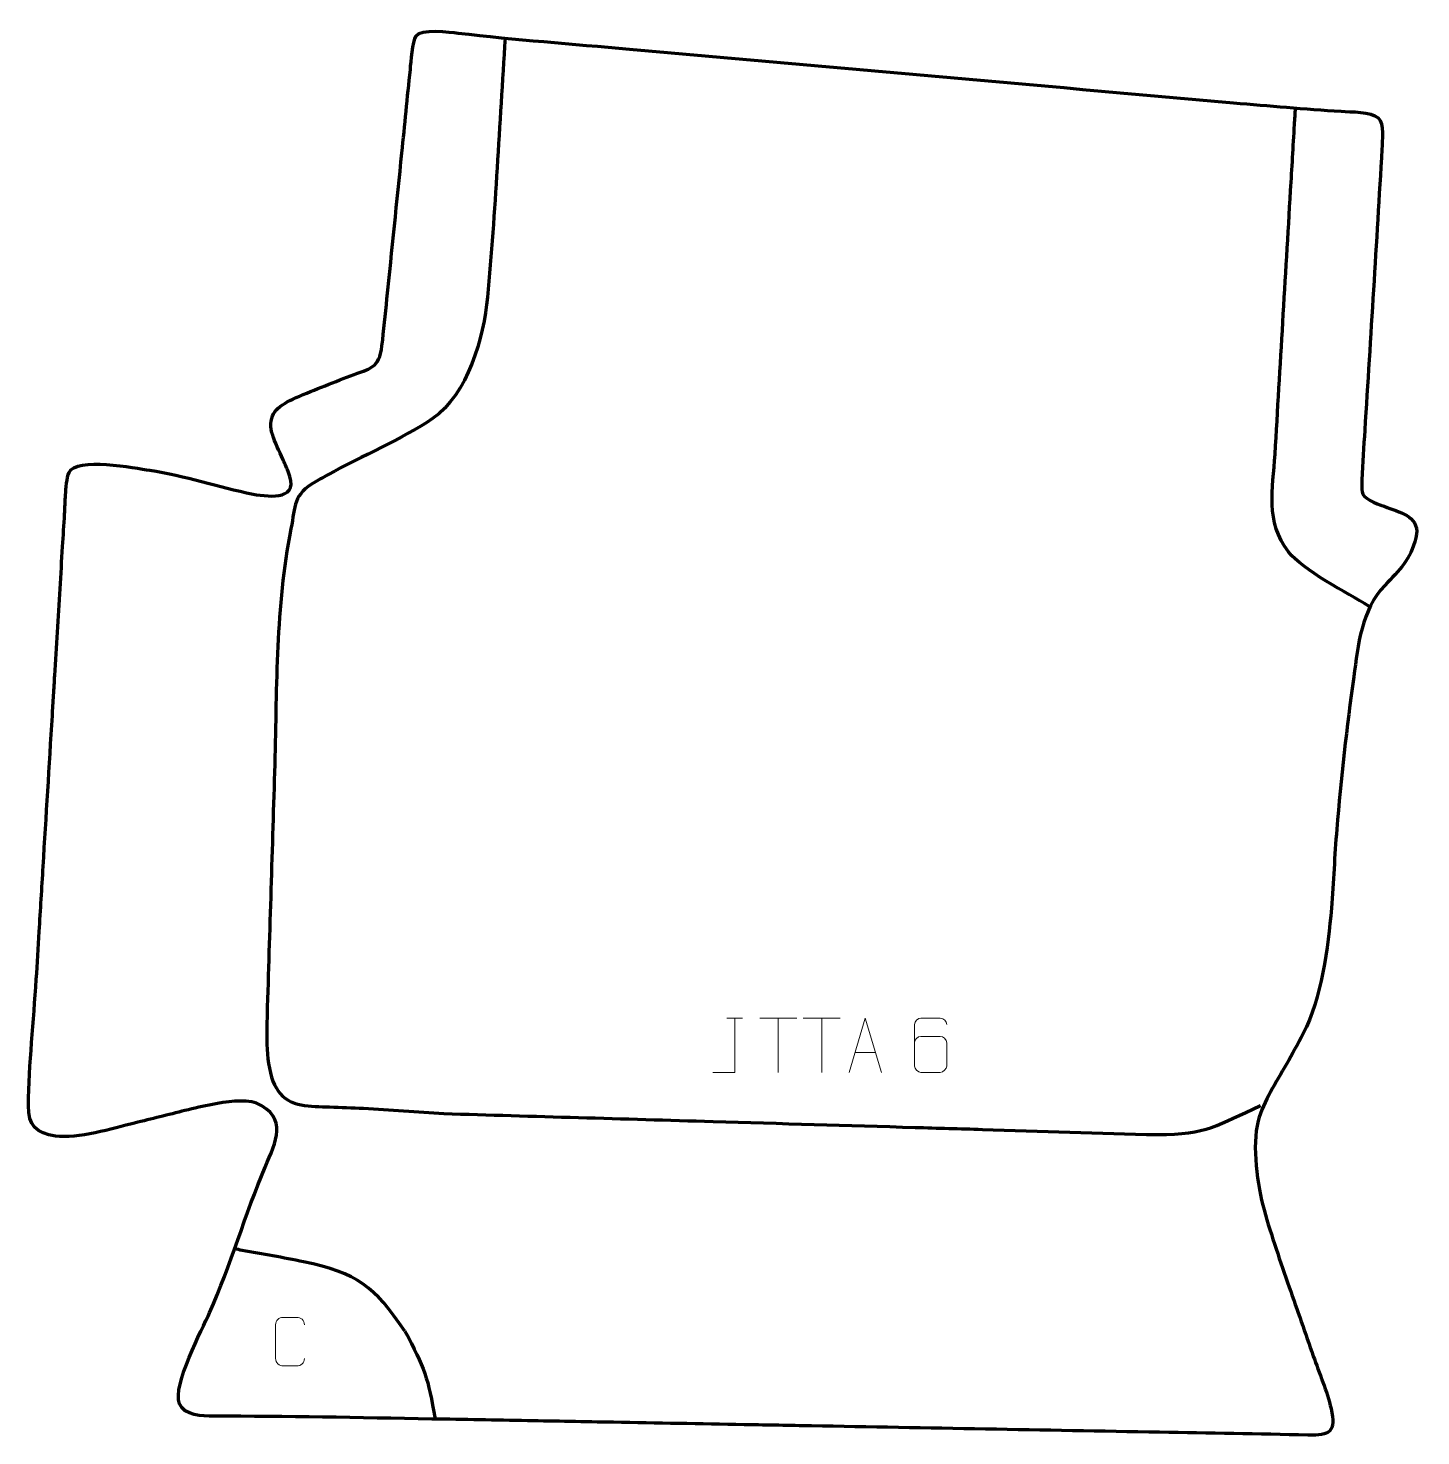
# Model space of a CAD drawing. Header units: millimetres. Extents: x -513 to 128, y 109 to 756.
import ezdxf

# ---------------------------------------------------------------- set-up
doc = ezdxf.new("R2010")
doc.units = ezdxf.units.MM
doc.header["$MEASUREMENT"] = 0
doc.layers.add('layer 1', color=7, linetype='Continuous')
doc.layers.add('layer 2', color=7, linetype='Continuous')

msp = doc.modelspace()

# ---------------------------------------------------------------- linework, layer by layer
at = {"layer": 'layer 1', "color": 142, "lineweight": 158}
for points, knots in [([(-293.3665, 751.5171), (-296.0503, 711.9434), (-297.8142, 671.9), (-301.4793, 632.4455), (-301.4793, 632.4455), (-303.1927, 614.0021), (-310.5698, 587.6644), (-326.8033, 576.5818), (-326.8033, 576.5818), (-340.3514, 567.3324), (-359.5425, 559.2356), (-374.4979, 550.9392), (-374.4979, 550.9392), (-376.4976, 549.8297), (-378.4905, 548.7109), (-380.4819, 547.5875), (-380.4819, 547.5875), (-391.0246, 541.5871), (-389.7019, 536.6947), (-391.8406, 525.8765), (-391.8406, 525.8765), (-398.9722, 489.302), (-398.2703, 454.5885), (-399.3122, 417.5843), (-399.3122, 417.5843), (-400.3915, 379.2506), (-401.6715, 340.9224), (-402.7963, 302.59), (-402.7963, 302.59), (-402.7963, 302.59), (-402.8406, 301.0769), (-402.8406, 301.0769), (-402.8406, 301.0769), (-403.1125, 291.7481), (-403.4438, 276.7373), (-398.4842, 268.632), (-398.4842, 268.632), (-398.4842, 268.632), (-397.8307, 267.564), (-397.8307, 267.564), (-397.8307, 267.564), (-392.5342, 259.7016), (-382.6335, 260.418), (-374.0852, 260.0581), (-374.0852, 260.0581), (-368.8704, 259.8385), (-363.6677, 259.7167), (-358.4525, 259.4445), (-358.4525, 259.4445), (-346.1571, 258.6766), (-333.8673, 257.8208), (-321.5725, 257.0404), (-321.5725, 257.0404), (-300.9375, 256.4339), (-280.3024, 255.8275), (-259.6673, 255.2209), (-259.6673, 255.2209), (-239.0323, 254.6145), (-218.3972, 254.008), (-197.7622, 253.4014), (-197.7622, 253.4014), (-166.8096, 252.4917), (-135.857, 251.582), (-104.9044, 250.6722), (-104.9044, 250.6722), (-94.5869, 250.3691), (-84.2694, 250.0658), (-73.9518, 249.7625), (-73.9518, 249.7625), (-47.201, 248.9719), (-20.2078, 247.7937), (6.517, 247.3276), (6.517, 247.3276), (29.5643, 247.3013), (33.9991, 251.8523), (53.9509, 260.6838)], [0, 0, 0, 0, 0.05, 0.05, 0.05, 0.05, 0.1, 0.1, 0.1, 0.1, 0.15, 0.15, 0.15, 0.15, 0.2, 0.2, 0.2, 0.2, 0.25, 0.25, 0.25, 0.25, 0.3, 0.3, 0.3, 0.3, 0.35, 0.35, 0.35, 0.35, 0.4, 0.4, 0.4, 0.4, 0.45, 0.45, 0.45, 0.45, 0.5, 0.5, 0.5, 0.5, 0.55, 0.55, 0.55, 0.55, 0.6, 0.6, 0.6, 0.6, 0.65, 0.65, 0.65, 0.65, 0.7, 0.7, 0.7, 0.7, 0.75, 0.75, 0.75, 0.75, 0.8, 0.8, 0.8, 0.8, 0.85, 0.85, 0.85, 0.85, 0.9, 0.9, 0.9, 0.9, 1, 1, 1, 1]), ([(103.744, 490.4008), (94.0015, 496.2133), (73.2425, 507.0143), (66.8304, 515.3035), (66.8304, 515.3035), (56.0829, 529.1973), (59.5259, 544.2161), (60.6029, 560.2892), (60.6029, 560.2892), (62.9896, 600.6988), (65.3765, 641.1084), (67.7634, 681.5179), (67.7634, 681.5179), (68.36, 691.6203), (68.9567, 701.7227), (69.5535, 711.8251), (69.5535, 711.8251), (69.7027, 714.3507), (69.8519, 716.8763), (70.001, 719.4019)], [0, 0, 0, 0, 0.16666667, 0.16666667, 0.16666667, 0.16666667, 0.33333333, 0.33333333, 0.33333333, 0.33333333, 0.5, 0.5, 0.5, 0.5, 0.66666667, 0.66666667, 0.66666667, 0.66666667, 1, 1, 1, 1]), ([(-339.4733, 156.994), (-353.3939, 177.5891), (-361.3559, 183.5964), (-386.0769, 188.8528), (-386.0769, 188.8528), (-395.321, 190.8183), (-404.9228, 192.3784), (-414.2495, 194.1271), (-414.2495, 194.1271), (-415.3985, 194.3425), (-416.5477, 194.557), (-417.697, 194.7711)], [0, 0, 0, 0, 0.25, 0.25, 0.25, 0.25, 0.5, 0.5, 0.5, 0.5, 1, 1, 1, 1])]:
    msp.add_open_spline(points, degree=3, knots=knots, dxfattribs=at)
at = {"layer": 'layer 1', "color": 250, "lineweight": 9}
for points, knots in [([(-197.812, 275.9322), (-197.812, 275.9322), (-187.79, 275.9322), (-187.79, 275.9322), (-187.79, 275.9322), (-187.79, 275.9322), (-187.79, 300.8858), (-187.79, 300.8858)], [0, 0, 0, 0, 0.33333333, 0.33333333, 0.33333333, 0.33333333, 1, 1, 1, 1]), ([(-135.2604, 275.9323), (-135.2604, 275.9323), (-127.8894, 300.8858), (-127.8894, 300.8858), (-127.8894, 300.8858), (-127.8894, 300.8858), (-120.3195, 275.9323), (-120.3195, 275.9323)], [0, 0, 0, 0, 0.33333333, 0.33333333, 0.33333333, 0.33333333, 1, 1, 1, 1]), ([(-90.36, 297.9497), (-90.3841, 299.2892), (-91.7403, 300.9424), (-93.3122, 300.9081), (-93.3122, 300.9081), (-96.297, 300.9078), (-99.2822, 300.9078), (-102.2676, 300.9081), (-102.2676, 300.9081), (-103.4867, 300.923), (-105.2149, 299.4854), (-105.2199, 297.9497), (-105.2199, 297.9497), (-105.2196, 291.5892), (-105.2196, 285.2284), (-105.2199, 278.8677), (-105.2199, 278.8677), (-105.2152, 277.7048), (-103.4867, 275.9337), (-102.2676, 275.9093), (-102.2676, 275.9093), (-99.2822, 275.9096), (-96.297, 275.9096), (-93.3122, 275.9093), (-93.3122, 275.9093), (-92.0341, 275.9531), (-90.3644, 277.5676), (-90.36, 278.8677), (-90.36, 278.8677), (-90.36, 282.451), (-90.36, 286.0341), (-90.36, 289.6168), (-90.36, 289.6168), (-90.3985, 291.095), (-91.9812, 292.5279), (-93.3122, 292.5259), (-93.3122, 292.5259), (-96.297, 292.5262), (-99.2822, 292.5262), (-102.2676, 292.5259), (-102.2676, 292.5259), (-103.5971, 292.5309), (-105.2401, 291.0236), (-105.1984, 289.5951)], [0, 0, 0, 0, 0.08333333, 0.08333333, 0.08333333, 0.08333333, 0.16666667, 0.16666667, 0.16666667, 0.16666667, 0.25, 0.25, 0.25, 0.25, 0.33333333, 0.33333333, 0.33333333, 0.33333333, 0.41666667, 0.41666667, 0.41666667, 0.41666667, 0.5, 0.5, 0.5, 0.5, 0.58333333, 0.58333333, 0.58333333, 0.58333333, 0.66666667, 0.66666667, 0.66666667, 0.66666667, 0.75, 0.75, 0.75, 0.75, 0.83333333, 0.83333333, 0.83333333, 0.83333333, 1, 1, 1, 1]), ([(-385.6169, 144.3928), (-385.7421, 142.3118), (-387.2443, 140.9866), (-389.168, 140.9769), (-389.168, 140.9769), (-391.2566, 140.9772), (-393.3452, 140.9772), (-395.4335, 140.9769), (-395.4335, 140.9769), (-397.1577, 140.8825), (-398.9241, 142.5704), (-398.9141, 144.3772), (-398.9141, 144.3772), (-398.9137, 149.5454), (-398.9137, 154.7131), (-398.9141, 159.8805), (-398.9141, 159.8805), (-398.9103, 161.7956), (-397.3458, 163.3355), (-395.4179, 163.3234), (-395.4179, 163.3234), (-393.3349, 163.3234), (-391.2514, 163.3234), (-389.168, 163.3234), (-389.168, 163.3234), (-387.4245, 163.3552), (-385.6408, 162.0193), (-385.6169, 159.8359)], [0, 0, 0, 0, 0.125, 0.125, 0.125, 0.125, 0.25, 0.25, 0.25, 0.25, 0.375, 0.375, 0.375, 0.375, 0.5, 0.5, 0.5, 0.5, 0.625, 0.625, 0.625, 0.625, 0.75, 0.75, 0.75, 0.75, 1, 1, 1, 1])]:
    msp.add_open_spline(points, degree=3, knots=knots, dxfattribs=at)
for points in [[(-191.3741, 300.8858), (-191.3741, 300.8858), (-184.2059, 300.8858), (-184.2059, 300.8858)], [(-176.2836, 300.8623), (-176.2836, 300.8623), (-159.2964, 300.8623), (-159.2964, 300.8623)], [(-167.7898, 275.9323), (-167.7898, 275.9323), (-167.7898, 300.8858), (-167.7898, 300.8858)], [(-156.2836, 300.8623), (-156.2836, 300.8623), (-139.2964, 300.8623), (-139.2964, 300.8623)], [(-147.7898, 275.9323), (-147.7898, 275.9323), (-147.7898, 300.8858), (-147.7898, 300.8858)], [(-132.5378, 285.1817), (-132.5378, 285.1817), (-123.0421, 285.1817), (-123.0421, 285.1817)]]:
    msp.add_open_spline(points, degree=3, dxfattribs=at)
at = {"layer": 'layer 1', "color": 142, "lineweight": 158}
msp.add_open_spline([(-339.4733, 156.994), (-330.4545, 140.3286), (-328.7048, 135.2357), (-325.5661, 116.5473)], degree=3, dxfattribs=at)
at = {"layer": 'layer 2', "color": 242, "lineweight": 158}
msp.add_open_spline([(55.521, 212.6837), (52.4127, 223.6764), (49.8909, 242.5559), (52.8378, 253.6161), (52.8378, 253.6161), (55.3503, 263.0459), (61.1968, 271.3484), (65.9041, 279.7925), (65.9041, 279.7925), (68.4427, 284.3703), (71.1296, 289.1732), (73.5443, 293.8002), (73.5443, 293.8002), (81.8873, 309.7872), (85.0118, 333.5127), (86.4837, 351.4435), (86.4837, 351.4435), (87.469, 363.5458), (87.9741, 375.6791), (88.9705, 387.7793), (88.9705, 387.7793), (90.8932, 410.6845), (93.5391, 435.0616), (96.7589, 457.8182), (96.7589, 457.8182), (98.8339, 472.6297), (100.1986, 488.5332), (111.0294, 499.9054), (111.0294, 499.9054), (117.8075, 507.0224), (122.9035, 511.7328), (125.3457, 521.7361), (125.3457, 521.7361), (127.6243, 531.0693), (119.0824, 533.1351), (112.1095, 535.7949), (112.1095, 535.7949), (108.9705, 536.9923), (102.4296, 538.8712), (100.9838, 541.9313), (100.9838, 541.9313), (100.9838, 541.9313), (100.6611, 542.8716), (100.6611, 542.8716), (100.6611, 542.8716), (100.2993, 544.5544), (100.4883, 546.7477), (100.5522, 548.4855), (100.5522, 548.4855), (100.7277, 556.1551), (101.3587, 563.6499), (101.8502, 571.2916), (101.8502, 571.2916), (104.5096, 614.358), (107.2215, 657.4209), (109.7129, 700.4974), (109.7129, 700.4974), (109.915, 703.9945), (110.7631, 712.4827), (108.0134, 714.9447), (108.0134, 714.9447), (104.8227, 717.8015), (95.3621, 717.6258), (90.9602, 717.9231), (90.9602, 717.9231), (82.616, 718.4865), (74.2758, 719.0783), (65.9395, 719.7509), (65.9395, 719.7509), (57.7929, 720.4143), (49.6499, 721.119), (41.5083, 721.8416), (41.5083, 721.8416), (-51.043, 730.0723), (-143.5945, 738.303), (-236.1458, 746.5338), (-236.1458, 746.5338), (-262.5142, 748.8676), (-288.6434, 750.8385), (-314.9681, 753.8689), (-314.9681, 753.8689), (-318.6069, 754.2903), (-332.4081, 756.1493), (-334.3215, 752.6351), (-334.3215, 752.6351), (-335.9296, 749.6816), (-336.5882, 740.7644), (-336.9413, 737.0824), (-336.9413, 737.0824), (-338.2877, 724.3273), (-339.5188, 711.5602), (-340.822, 698.8007), (-340.822, 698.8007), (-343.1109, 676.4313), (-345.393, 654.0613), (-347.702, 631.694), (-347.702, 631.694), (-348.438, 624.5641), (-349.1068, 617.2353), (-349.9844, 610.1394), (-349.9844, 610.1394), (-351.3242, 599.3073), (-355.3316, 599.8796), (-364.4709, 596.2906), (-364.4709, 596.2906), (-373.1676, 592.8753), (-382.5579, 589.3803), (-391.0136, 585.515), (-391.0136, 585.515), (-398.0778, 582.2857), (-402.6397, 578.4168), (-400.5438, 570.0479), (-400.5438, 570.0479), (-400.5438, 570.0479), (-400.3881, 569.426), (-400.3881, 569.426), (-400.3881, 569.426), (-399.1929, 565.5638), (-397.2048, 561.6804), (-395.5865, 557.9557), (-395.5865, 557.9557), (-394.7786, 556.0761), (-393.9607, 554.2008), (-393.1498, 552.3225), (-393.1498, 552.3225), (-387.4447, 539.0935), (-400.8277, 540.493), (-409.2551, 541.8334), (-409.2551, 541.8334), (-425.2963, 545.1586), (-440.4777, 550.3707), (-456.7739, 552.8769), (-456.7739, 552.8769), (-463.4054, 553.9071), (-490.5739, 559.1039), (-493.8351, 551.8528), (-493.8351, 551.8528), (-494.9549, 549.3629), (-495.2422, 544.4488), (-495.4343, 541.6235), (-495.4343, 541.6235), (-495.6436, 538.6312), (-495.7411, 535.6476), (-495.8858, 532.6538), (-495.8858, 532.6538), (-496.1766, 527.7091), (-496.5016, 522.7663), (-496.8028, 517.8222), (-496.8028, 517.8222), (-497.1967, 511.3369), (-497.5906, 504.8516), (-497.9845, 498.3663), (-497.9845, 498.3663), (-498.7925, 485.0631), (-499.6004, 471.76), (-500.4084, 458.4568), (-500.4084, 458.4568), (-500.5902, 455.4636), (-500.772, 452.4704), (-500.9538, 449.4771), (-500.9538, 449.4771), (-501.1456, 446.3176), (-501.3375, 443.1581), (-501.5294, 439.9986), (-501.5294, 439.9986), (-502.9333, 416.8844), (-504.3371, 393.7701), (-505.7409, 370.6558), (-505.7409, 370.6558), (-506.3469, 360.6784), (-506.9529, 350.701), (-507.5589, 340.7236), (-507.5589, 340.7236), (-508.0032, 333.4069), (-508.4476, 326.0901), (-508.892, 318.7734), (-508.892, 318.7734), (-510.123, 299.4648), (-512.2629, 279.9831), (-512.5234, 260.6499), (-512.5234, 260.6499), (-512.6464, 251.527), (-508.978, 247.97), (-500.0748, 246.7057), (-500.0748, 246.7057), (-489.9661, 245.2702), (-473.8118, 250.1681), (-463.692, 252.6483), (-463.692, 252.6483), (-455.9675, 254.5298), (-448.2601, 256.4819), (-440.5507, 258.4242), (-440.5507, 258.4242), (-436.3371, 259.4853), (-432.1583, 260.4571), (-427.8856, 261.2573), (-427.8856, 261.2573), (-422.2163, 262.3067), (-413.1873, 263.7417), (-407.6422, 261.8716), (-407.6422, 261.8716), (-393.1248, 255.0281), (-398.6558, 244.0463), (-403.6424, 232.4534), (-403.6424, 232.4534), (-413.0041, 210.3749), (-419.4565, 187.456), (-429.2047, 165.4177), (-429.2047, 165.4177), (-432.5225, 157.9168), (-446.4397, 131.9833), (-443.1055, 123.6222), (-443.1055, 123.6222), (-440.9074, 118.1101), (-432.499, 117.8786), (-427.4473, 117.8749), (-427.4473, 117.8749), (-393.8632, 117.85), (-360.643, 117.1876), (-327.0696, 116.5748), (-327.0696, 116.5748), (-312.3999, 116.3071), (-297.7301, 116.0393), (-283.0604, 115.7716), (-283.0604, 115.7716), (-276.559, 115.653), (-270.0577, 115.5343), (-263.5563, 115.4156), (-263.5563, 115.4156), (-256.8883, 115.2939), (-250.2202, 115.1722), (-243.5521, 115.0505), (-243.5521, 115.0505), (-223.548, 114.6854), (-203.5438, 114.3203), (-183.5396, 113.9552), (-183.5396, 113.9552), (-183.5396, 113.9552), (-182.5394, 113.9369), (-182.5394, 113.9369), (-182.5394, 113.9369), (-172.5373, 113.7544), (-162.5352, 113.5718), (-152.5331, 113.3893), (-152.5331, 113.3893), (-99.1886, 112.4157), (-45.8441, 111.4421), (7.5004, 110.4684), (7.5004, 110.4684), (30.2488, 110.0692), (52.9242, 109.7992), (75.673, 109.1266), (75.673, 109.1266), (85.7534, 108.8285), (88.8515, 110.6621), (86.3437, 121.3876), (86.3437, 121.3876), (84.5226, 129.1762), (80.8367, 137.8442), (78.1553, 145.5285), (78.1553, 145.5285), (74.4724, 156.083), (70.7876, 166.6364), (67.1345, 177.2012), (67.1345, 177.2012), (63.0609, 188.9843), (58.9279, 200.6813), (55.521, 212.6837)], degree=3, knots=[0, 0, 0, 0, 0.01470588, 0.01470588, 0.01470588, 0.01470588, 0.02941176, 0.02941176, 0.02941176, 0.02941176, 0.04411765, 0.04411765, 0.04411765, 0.04411765, 0.05882353, 0.05882353, 0.05882353, 0.05882353, 0.07352941, 0.07352941, 0.07352941, 0.07352941, 0.08823529, 0.08823529, 0.08823529, 0.08823529, 0.10294118, 0.10294118, 0.10294118, 0.10294118, 0.11764706, 0.11764706, 0.11764706, 0.11764706, 0.13235294, 0.13235294, 0.13235294, 0.13235294, 0.14705882, 0.14705882, 0.14705882, 0.14705882, 0.16176471, 0.16176471, 0.16176471, 0.16176471, 0.17647059, 0.17647059, 0.17647059, 0.17647059, 0.19117647, 0.19117647, 0.19117647, 0.19117647, 0.20588235, 0.20588235, 0.20588235, 0.20588235, 0.22058824, 0.22058824, 0.22058824, 0.22058824, 0.23529412, 0.23529412, 0.23529412, 0.23529412, 0.25, 0.25, 0.25, 0.25, 0.26470588, 0.26470588, 0.26470588, 0.26470588, 0.27941176, 0.27941176, 0.27941176, 0.27941176, 0.29411765, 0.29411765, 0.29411765, 0.29411765, 0.30882353, 0.30882353, 0.30882353, 0.30882353, 0.32352941, 0.32352941, 0.32352941, 0.32352941, 0.33823529, 0.33823529, 0.33823529, 0.33823529, 0.35294118, 0.35294118, 0.35294118, 0.35294118, 0.36764706, 0.36764706, 0.36764706, 0.36764706, 0.38235294, 0.38235294, 0.38235294, 0.38235294, 0.39705882, 0.39705882, 0.39705882, 0.39705882, 0.41176471, 0.41176471, 0.41176471, 0.41176471, 0.42647059, 0.42647059, 0.42647059, 0.42647059, 0.44117647, 0.44117647, 0.44117647, 0.44117647, 0.45588235, 0.45588235, 0.45588235, 0.45588235, 0.47058824, 0.47058824, 0.47058824, 0.47058824, 0.48529412, 0.48529412, 0.48529412, 0.48529412, 0.5, 0.5, 0.5, 0.5, 0.51470588, 0.51470588, 0.51470588, 0.51470588, 0.52941176, 0.52941176, 0.52941176, 0.52941176, 0.54411765, 0.54411765, 0.54411765, 0.54411765, 0.55882353, 0.55882353, 0.55882353, 0.55882353, 0.57352941, 0.57352941, 0.57352941, 0.57352941, 0.58823529, 0.58823529, 0.58823529, 0.58823529, 0.60294118, 0.60294118, 0.60294118, 0.60294118, 0.61764706, 0.61764706, 0.61764706, 0.61764706, 0.63235294, 0.63235294, 0.63235294, 0.63235294, 0.64705882, 0.64705882, 0.64705882, 0.64705882, 0.66176471, 0.66176471, 0.66176471, 0.66176471, 0.67647059, 0.67647059, 0.67647059, 0.67647059, 0.69117647, 0.69117647, 0.69117647, 0.69117647, 0.70588235, 0.70588235, 0.70588235, 0.70588235, 0.72058824, 0.72058824, 0.72058824, 0.72058824, 0.73529412, 0.73529412, 0.73529412, 0.73529412, 0.75, 0.75, 0.75, 0.75, 0.76470588, 0.76470588, 0.76470588, 0.76470588, 0.77941176, 0.77941176, 0.77941176, 0.77941176, 0.79411765, 0.79411765, 0.79411765, 0.79411765, 0.80882353, 0.80882353, 0.80882353, 0.80882353, 0.82352941, 0.82352941, 0.82352941, 0.82352941, 0.83823529, 0.83823529, 0.83823529, 0.83823529, 0.85294118, 0.85294118, 0.85294118, 0.85294118, 0.86764706, 0.86764706, 0.86764706, 0.86764706, 0.88235294, 0.88235294, 0.88235294, 0.88235294, 0.89705882, 0.89705882, 0.89705882, 0.89705882, 0.91176471, 0.91176471, 0.91176471, 0.91176471, 0.92647059, 0.92647059, 0.92647059, 0.92647059, 0.94117647, 0.94117647, 0.94117647, 0.94117647, 0.95588235, 0.95588235, 0.95588235, 0.95588235, 0.97058824, 0.97058824, 0.97058824, 0.97058824, 1, 1, 1, 1], dxfattribs=at)

doc.saveas('drawing.dxf')
